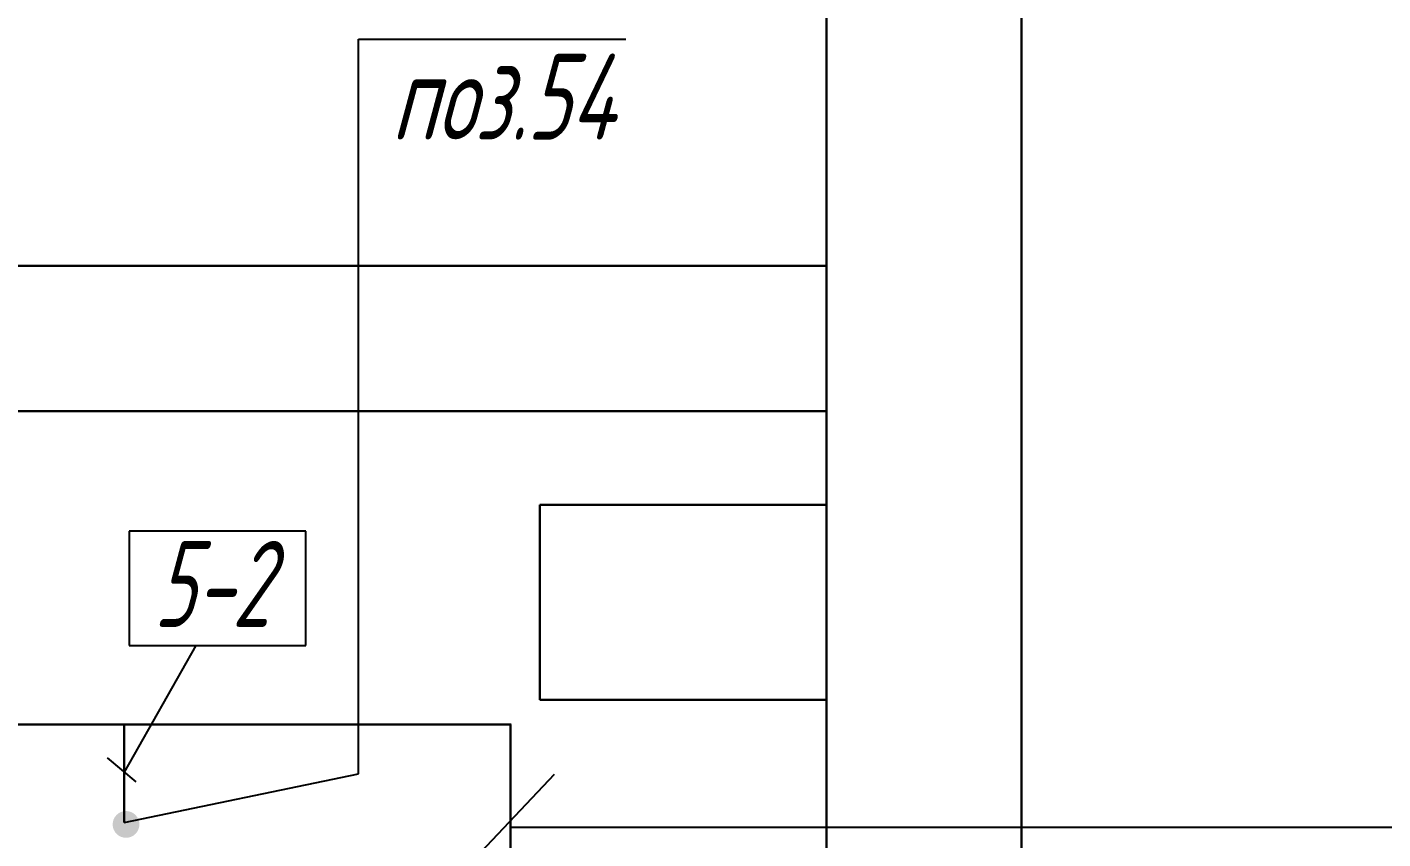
# Model space of a CAD drawing. Header units: millimetres. Extents: x 409 to 1826, y -2285 to 789.
# Drawn here: x 1061.4 to 1132.4, y -76.4 to -33.9 of the extents above; entities that cross this region are included whole.
import ezdxf

# ---------------------------------------------------------------- set-up
doc = ezdxf.new("R2010")
doc.units = ezdxf.units.MM
for name, color, linetype, lineweight in [('1-основная-050 ж', 2, 'Continuous', 50), ('7-тонкая-текст.-02', 4, 'Continuous', 30), ('7-тонкая.текст-02', 4, 'Continuous', 30), ('АР_Стены наружные', 7, 'Continuous', 30)]:
    doc.layers.add(name, color=color, linetype=linetype, lineweight=lineweight)
doc.styles.add('GOST тип А', font='GOST_A.TTF', dxfattribs={"oblique": 15})
doc.styles.get("Standard").update_dxf_attribs({"font": 'GOST_A.TTF', "oblique": 15})

msp = doc.modelspace()

# ---------------------------------------------------------------- hatches: boundary and pattern name
msp.add_hatch(color=7).paths.add_polyline_path([(1067.291, -75.605, -1), (1065.891, -75.605, -1)])

# ---------------------------------------------------------------- linework, layer by layer
for p, q in [((1078.75, -72.966), (1078.75, -34.5)), ((1078.75, -34.5), (1092.75, -34.5)), ((1066.75, -60.25), (1066.75, -66.25)), ((1076, -60.25), (1066.75, -60.25)), ((1076, -66.25), (1076, -60.25)), ((1070.25, -66.25), (1066.5, -72.879)), ((1066.75, -66.25), (1076, -66.25)), ((1086.75, -70.379), (971.25, -70.379)), ((1082.443, -70.379), (1086.75, -70.379)), ((1065.6, -72.129), (1067.1, -73.379)), ((1066.5, -75.5), (1078.75, -72.966)), ((1089, -73), (1084.25, -78)), ((1086.783, -75.75), (1170.25, -75.75))]:
    msp.add_line(p, q)
at = {"lineweight": 30}
msp.add_line((1066.5, -75.5), (1066.5, -70.379), dxfattribs=at)
at = {"layer": '1-основная-050 ж', "color": 7, "lineweight": 30, "ltscale": 0.5}
for q in [(971.25, -70.379), (1086.711, -180.778)]:
    msp.add_line((1086.711, -70.379), q, dxfattribs=at)
at = {"layer": 'АР_Стены наружные', "ltscale": 1000}
for p, q in [((1103.245, -58.879), (1103.245, -2.375)), ((1113.445, -293.979), (1113.445, -2.375)), ((1103.245, -46.379), (954.5, -46.379)), ((1103.245, -53.979), (954.5, -53.979)), ((1088.245, -69.079), (1088.245, -58.879)), ((1103.245, -58.879), (1088.245, -58.879)), ((1103.245, -293.979), (1103.245, -58.879)), ((1103.245, -69.079), (1088.245, -69.079))]:
    msp.add_line(p, q, dxfattribs=at)

# ---------------------------------------------------------------- texts
at = {"layer": '7-тонкая-текст.-02', "color": 7, "ltscale": 0.5, "style": 'GOST тип А', "oblique": 15, "width": 0.85}
msp.add_text('поз.54', height=4.5, dxfattribs=at).set_placement((1080.462, -39.769))
at = {"layer": '7-тонкая.текст-02', "color": 7, "oblique": 15, "width": 0.8}
msp.add_text('5-2', height=4.5, dxfattribs=at).set_placement((1068.036, -65.27))

doc.saveas('drawing.dxf')
